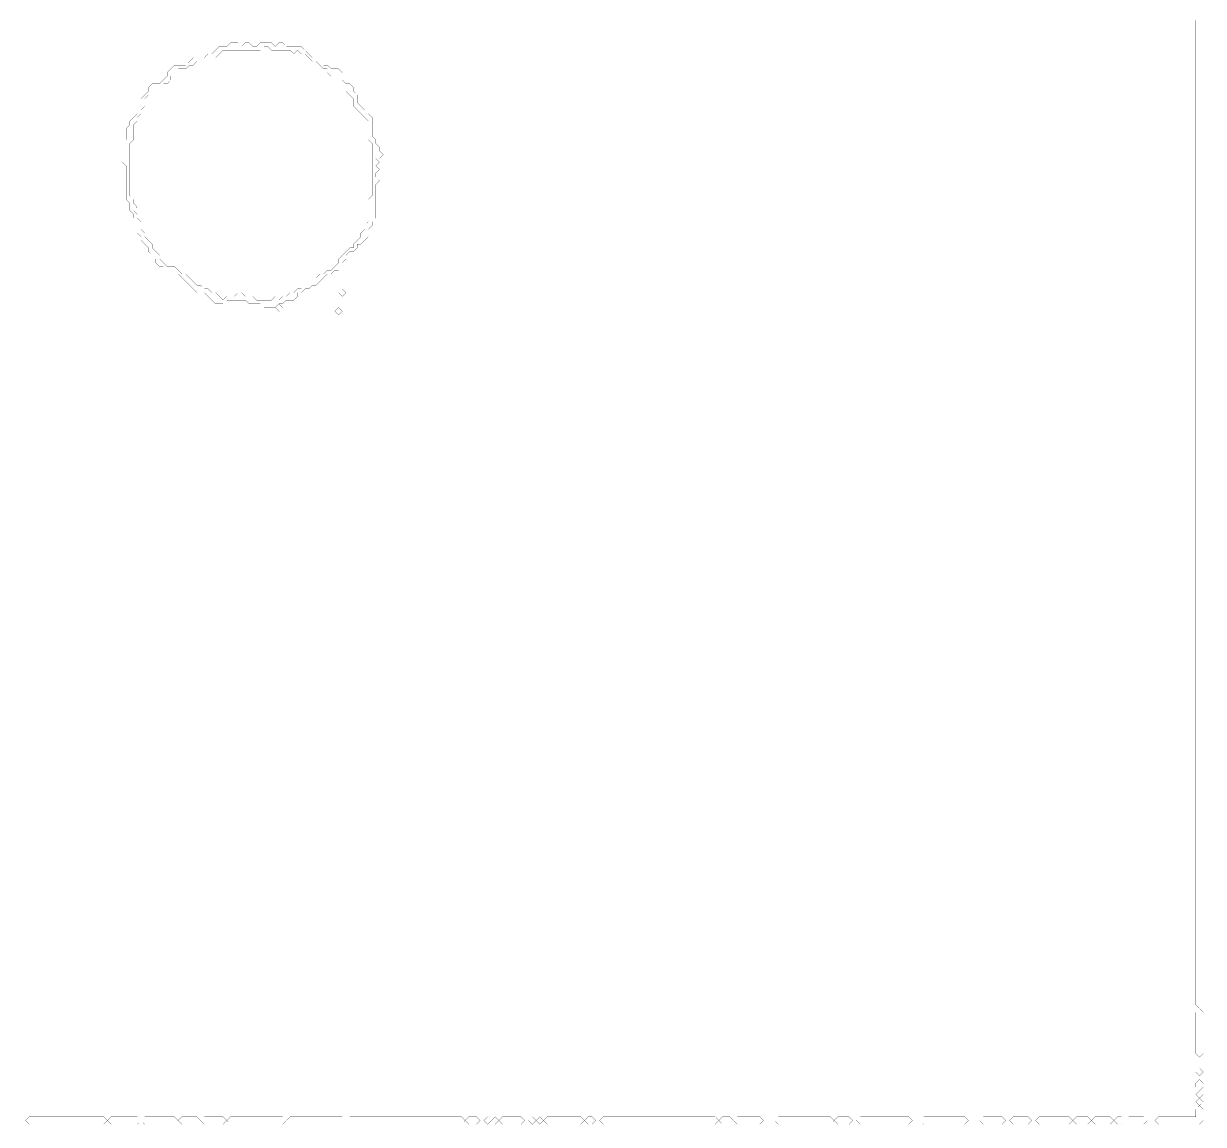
# Model space of a CAD drawing. Header units: metres. Extents: x 0 to 5022, y -5022 to 0.
# Drawn here: x 1911 to 5022, y -5022 to -2121 of the extents above; entities that cross this region are included whole.
import ezdxf

# ---------------------------------------------------------------- set-up
doc = ezdxf.new("R2010")
doc.units = ezdxf.units.M
doc.layers.add('conductor', color=1, linetype='Continuous')
doc.layers.add('substrate', color=5, linetype='Continuous')

msp = doc.modelspace()

# ---------------------------------------------------------------- linework, layer by layer
at = {"layer": 'conductor', "const_width": 0.5}
msp.add_lwpolyline([(2545, -2181.4), (2535.2, -2191.2), (2525.3, -2191.2), (2515.5, -2191.2), (2505.7, -2191.2), (2495.8, -2191.2), (2486, -2191.2), (2476.2, -2191.2), (2466.4, -2191.2), (2456.5, -2191.2), (2446.7, -2191.2), (2436.9, -2191.2), (2427.1, -2201.1), (2417.2, -2210.9), (2407.4, -2210.9), (2397.6, -2220.7), (2387.8, -2220.7), (2377.9, -2220.7), (2368.1, -2220.7), (2358.3, -2230.5), (2348.5, -2230.5), (2338.6, -2240.4), (2328.8, -2240.4), (2319, -2240.4), (2309.2, -2250.2), (2299.3, -2260), (2299.3, -2269.8), (2289.5, -2279.7), (2279.7, -2279.7), (2269.8, -2289.5), (2260, -2299.3), (2250.2, -2309.2), (2240.4, -2309.2), (2230.5, -2319), (2230.5, -2328.8), (2230.5, -2338.6), (2220.7, -2348.5), (2220.7, -2358.3), (2210.9, -2368.1), (2210.9, -2377.9), (2201.1, -2387.8), (2201.1, -2397.6), (2201.1, -2407.4), (2201.1, -2417.2), (2201.1, -2427.1), (2191.2, -2436.9), (2191.2, -2446.7), (2191.2, -2456.5), (2191.2, -2466.4), (2191.2, -2476.2), (2191.2, -2486), (2191.2, -2495.8), (2191.2, -2505.7), (2191.2, -2515.5), (2191.2, -2525.3), (2191.2, -2535.2), (2191.2, -2545), (2191.2, -2554.8), (2191.2, -2564.6), (2191.2, -2574.5), (2201.1, -2584.3), (2201.1, -2594.1), (2210.9, -2603.9), (2201.1, -2613.8), (2210.9, -2623.6), (2210.9, -2633.4), (2220.7, -2643.2), (2220.7, -2653.1), (2220.7, -2662.9), (2230.5, -2672.7), (2230.5, -2682.5), (2240.4, -2692.4), (2250.2, -2702.2), (2250.2, -2712), (2260, -2721.8), (2269.8, -2731.7), (2269.8, -2741.5), (2279.7, -2751.3), (2289.5, -2761.2), (2299.3, -2761.2), (2309.2, -2761.2), (2319, -2771), (2328.8, -2780.8), (2338.6, -2780.8), (2348.5, -2790.6), (2358.3, -2800.5), (2368.1, -2810.3), (2377.9, -2810.3), (2387.8, -2820.1), (2397.6, -2820.1), (2407.4, -2829.9), (2417.2, -2829.9), (2427.1, -2839.8), (2436.9, -2849.6), (2446.7, -2839.8), (2456.5, -2839.8), (2466.4, -2839.8), (2476.2, -2829.9), (2486, -2829.9), (2495.8, -2839.8), (2505.7, -2839.8), (2515.5, -2839.8), (2525.3, -2849.6), (2535.2, -2849.6), (2545, -2849.6), (2554.8, -2849.6), (2564.6, -2849.6), (2574.5, -2839.8), (2584.3, -2849.6), (2594.1, -2839.8), (2603.9, -2839.8), (2613.8, -2829.9), (2623.6, -2829.9), (2633.4, -2820.1), (2643.2, -2820.1), (2653.1, -2810.3), (2662.9, -2800.5), (2672.7, -2790.6), (2682.5, -2790.6), (2692.4, -2780.8), (2702.2, -2780.8), (2712, -2771), (2721.8, -2771), (2731.7, -2761.2), (2741.5, -2751.3), (2741.5, -2741.5), (2751.3, -2731.7), (2761.2, -2721.8), (2771, -2712), (2780.8, -2712), (2780.8, -2702.2), (2790.6, -2692.4), (2800.5, -2682.5), (2800.5, -2672.7), (2810.3, -2662.9), (2810.3, -2653.1), (2820.1, -2643.2), (2820.1, -2633.4), (2820.1, -2623.6), (2820.1, -2613.8), (2820.1, -2603.9), (2820.1, -2594.1), (2820.1, -2584.3), (2829.9, -2574.5), (2829.9, -2564.6), (2829.9, -2554.8), (2829.9, -2545), (2829.9, -2535.2), (2829.9, -2525.3), (2829.9, -2515.5), (2829.9, -2505.7), (2829.9, -2495.8), (2829.9, -2486), (2829.9, -2476.2), (2829.9, -2466.4), (2829.9, -2456.5), (2829.9, -2446.7), (2829.9, -2436.9), (2820.1, -2427.1), (2820.1, -2417.2), (2820.1, -2407.4), (2820.1, -2397.6), (2820.1, -2387.8), (2820.1, -2377.9), (2810.3, -2368.1), (2800.5, -2358.3), (2790.6, -2348.5), (2780.8, -2338.6), (2780.8, -2328.8), (2780.8, -2319), (2771, -2309.2), (2761.2, -2299.3), (2761.2, -2289.5), (2751.3, -2279.7), (2741.5, -2269.8), (2731.7, -2260), (2721.8, -2260), (2712, -2250.2), (2712, -2240.4), (2702.2, -2240.4), (2692.4, -2230.5), (2682.5, -2220.7), (2672.7, -2220.7), (2662.9, -2210.9), (2653.1, -2201.1), (2643.2, -2201.1), (2633.4, -2191.2), (2623.6, -2201.1), (2613.8, -2191.2), (2603.9, -2191.2), (2594.1, -2191.2), (2584.3, -2191.2), (2574.5, -2191.2), (2564.6, -2191.2), (2554.8, -2181.4)], close=True, dxfattribs=at)
at = {"layer": 'substrate', "const_width": 0.5}
for points in [[(1906.3, -5021.2), (1916.1, -5021.2), (1925.9, -5021.2), (1935.8, -5021.2), (1945.6, -5021.2), (1955.4, -5021.2), (1965.2, -5021.2), (1975.1, -5021.2), (1984.9, -5021.2), (1994.7, -5021.2), (2004.5, -5021.2), (2014.4, -5021.2), (2024.2, -5021.2), (2034, -5021.2), (2043.8, -5021.2), (2053.7, -5021.2), (2063.5, -5021.2), (2073.3, -5021.2), (2083.1, -5021.2), (2093, -5021.2), (2102.8, -5021.2), (2112.6, -5021.2), (2122.5, -5021.2), (2132.3, -5021.2), (2142.1, -5021.2), (2151.9, -5021.2), (2161.8, -5021.2), (2171.6, -5021.2), (2181.4, -5021.2), (2191.2, -5021.2), (2201.1, -5021.2), (2210.9, -5021.2), (2220.7, -5021.2), (2230.5, -5021.2), (2240.4, -5021.2), (2250.2, -5021.2), (2260, -5021.2), (2269.8, -5021.2), (2279.7, -5021.2), (2289.5, -5021.2), (2299.3, -5021.2), (2309.2, -5021.2), (2319, -5021.2), (2328.8, -5021.2), (2338.6, -5021.2), (2348.5, -5021.2), (2358.3, -5021.2), (2368.1, -5021.2), (2377.9, -5021.2), (2387.8, -5021.2), (2397.6, -5021.2), (2407.4, -5021.2), (2417.2, -5021.2), (2427.1, -5021.2), (2436.9, -5021.2), (2446.7, -5021.2), (2456.5, -5021.2), (2466.4, -5021.2), (2476.2, -5021.2), (2486, -5021.2), (2495.8, -5021.2), (2505.7, -5021.2), (2515.5, -5021.2), (2525.3, -5021.2), (2535.2, -5021.2), (2545, -5021.2), (2554.8, -5021.2), (2564.6, -5021.2), (2574.5, -5021.2), (2584.3, -5021.2), (2594.1, -5021.2), (2603.9, -5021.2), (2613.8, -5021.2), (2623.6, -5021.2), (2633.4, -5021.2), (2643.2, -5021.2), (2653.1, -5021.2), (2662.9, -5021.2), (2672.7, -5021.2), (2682.5, -5021.2), (2692.4, -5021.2), (2702.2, -5021.2), (2712, -5021.2), (2721.8, -5021.2), (2731.7, -5021.2), (2741.5, -5021.2), (2751.3, -5021.2), (2761.2, -5021.2), (2771, -5021.2), (2780.8, -5021.2), (2790.6, -5021.2), (2800.5, -5021.2), (2810.3, -5021.2), (2820.1, -5021.2), (2829.9, -5021.2), (2839.8, -5021.2), (2849.6, -5021.2), (2859.4, -5021.2), (2869.2, -5021.2), (2879.1, -5021.2), (2888.9, -5021.2), (2898.7, -5021.2), (2908.5, -5021.2), (2918.4, -5021.2), (2928.2, -5021.2), (2938, -5021.2), (2947.9, -5021.2), (2957.7, -5021.2), (2967.5, -5021.2), (2977.3, -5021.2), (2987.2, -5021.2), (2997, -5021.2), (3006.8, -5021.2), (3016.6, -5021.2), (3026.5, -5021.2), (3036.3, -5021.2), (3046.1, -5021.2), (3055.9, -5021.2), (3065.8, -5021.2), (3075.6, -5021.2), (3085.4, -5021.2), (3095.2, -5021.2), (3105.1, -5021.2), (3114.9, -5021.2), (3124.7, -5021.2), (3134.5, -5021.2), (3144.4, -5021.2), (3154.2, -5021.2), (3164, -5021.2), (3173.9, -5021.2), (3183.7, -5021.2), (3193.5, -5021.2), (3203.3, -5021.2), (3213.2, -5021.2), (3223, -5021.2), (3232.8, -5021.2), (3242.6, -5021.2), (3252.5, -5021.2), (3262.3, -5021.2), (3272.1, -5021.2), (3281.9, -5021.2), (3291.8, -5021.2), (3301.6, -5021.2), (3311.4, -5021.2), (3321.2, -5021.2), (3331.1, -5021.2), (3340.9, -5021.2), (3350.7, -5021.2), (3360.6, -5021.2), (3370.4, -5021.2), (3380.2, -5021.2), (3390, -5021.2), (3399.9, -5021.2), (3409.7, -5021.2), (3419.5, -5021.2), (3429.3, -5021.2), (3439.2, -5021.2), (3449, -5021.2), (3458.8, -5021.2), (3468.6, -5021.2), (3478.5, -5021.2), (3488.3, -5021.2), (3498.1, -5021.2), (3507.9, -5021.2), (3517.8, -5021.2), (3527.6, -5021.2), (3537.4, -5021.2), (3547.2, -5021.2), (3557.1, -5021.2), (3566.9, -5021.2), (3576.7, -5021.2), (3586.6, -5021.2), (3596.4, -5021.2), (3606.2, -5021.2), (3616, -5021.2), (3625.9, -5021.2), (3635.7, -5021.2), (3645.5, -5021.2), (3655.3, -5021.2), (3665.2, -5021.2), (3675, -5021.2), (3684.8, -5021.2), (3694.6, -5021.2), (3704.5, -5021.2), (3714.3, -5021.2), (3724.1, -5021.2), (3733.9, -5021.2), (3743.8, -5021.2), (3753.6, -5021.2), (3763.4, -5021.2), (3773.2, -5021.2), (3783.1, -5021.2), (3792.9, -5021.2), (3802.7, -5021.2), (3812.6, -5021.2), (3822.4, -5021.2), (3832.2, -5021.2), (3842, -5021.2), (3851.9, -5021.2), (3861.7, -5021.2), (3871.5, -5021.2), (3881.3, -5021.2), (3891.2, -5021.2), (3901, -5021.2), (3910.8, -5021.2), (3920.6, -5021.2), (3930.5, -5021.2), (3940.3, -5021.2), (3950.1, -5021.2), (3959.9, -5021.2), (3969.8, -5021.2), (3979.6, -5021.2), (3989.4, -5021.2), (3999.3, -5021.2), (4009.1, -5021.2), (4018.9, -5021.2), (4028.7, -5021.2), (4038.6, -5021.2), (4048.4, -5021.2), (4058.2, -5021.2), (4068, -5021.2), (4077.9, -5021.2), (4087.7, -5021.2), (4097.5, -5021.2), (4107.3, -5021.2), (4117.2, -5021.2), (4127, -5021.2), (4136.8, -5021.2), (4146.6, -5021.2), (4156.5, -5021.2), (4166.3, -5021.2), (4176.1, -5021.2), (4185.9, -5021.2), (4195.8, -5021.2), (4205.6, -5021.2), (4215.4, -5021.2), (4225.3, -5021.2), (4235.1, -5021.2), (4244.9, -5021.2), (4254.7, -5021.2), (4264.6, -5021.2), (4274.4, -5021.2), (4284.2, -5021.2), (4294, -5021.2), (4303.9, -5021.2), (4313.7, -5021.2), (4323.5, -5021.2), (4333.3, -5021.2), (4343.2, -5021.2), (4353, -5021.2), (4362.8, -5021.2), (4372.6, -5021.2), (4382.5, -5021.2), (4392.3, -5021.2), (4402.1, -5021.2), (4412, -5021.2), (4421.8, -5021.2), (4431.6, -5021.2), (4441.4, -5021.2), (4451.3, -5021.2), (4461.1, -5021.2), (4470.9, -5021.2), (4480.7, -5021.2), (4490.6, -5021.2), (4500.4, -5021.2), (4510.2, -5021.2), (4520, -5021.2), (4529.9, -5021.2), (4539.7, -5021.2), (4549.5, -5021.2), (4559.3, -5021.2), (4569.2, -5021.2), (4579, -5021.2), (4588.8, -5021.2), (4598.6, -5021.2), (4608.5, -5021.2), (4618.3, -5021.2), (4628.1, -5021.2), (4638, -5021.2), (4647.8, -5021.2), (4657.6, -5021.2), (4667.4, -5021.2), (4677.3, -5021.2), (4687.1, -5021.2), (4696.9, -5021.2), (4706.7, -5021.2), (4716.6, -5021.2), (4726.4, -5021.2), (4736.2, -5021.2), (4746, -5021.2), (4755.9, -5021.2), (4765.7, -5021.2), (4775.5, -5021.2), (4785.3, -5021.2), (4795.2, -5021.2), (4805, -5021.2), (4814.8, -5021.2), (4824.7, -5021.2), (4834.5, -5021.2), (4844.3, -5021.2), (4854.1, -5021.2), (4864, -5021.2), (4873.8, -5021.2), (4883.6, -5021.2), (4893.4, -5021.2), (4903.3, -5021.2), (4913.1, -5021.2), (4922.9, -5021.2), (4932.7, -5021.2), (4942.6, -5021.2), (4952.4, -5021.2), (4962.2, -5021.2), (4972, -5021.2), (4981.9, -5021.2), (4991.7, -5021.2), (5001.5, -5021.2), (5011.3, -5021.2), (5021.2, -5021.2), (5021.2, -5011.3), (5021.2, -5001.5), (5021.2, -4991.7), (5021.2, -4981.9), (5021.2, -4972), (5021.2, -4962.2), (5021.2, -4952.4), (5021.2, -4942.6), (5021.2, -4932.7), (5021.2, -4922.9), (5021.2, -4913.1), (5021.2, -4903.3), (5021.2, -4893.4), (5021.2, -4883.6), (5021.2, -4873.8), (5021.2, -4864), (5021.2, -4854.1), (5021.2, -4844.3), (5021.2, -4834.5), (5021.2, -4824.7), (5021.2, -4814.8), (5021.2, -4805), (5021.2, -4795.2), (5021.2, -4785.3), (5021.2, -4775.5), (5021.2, -4765.7), (5021.2, -4755.9), (5021.2, -4746), (5021.2, -4736.2), (5021.2, -4726.4), (5021.2, -4716.6), (5021.2, -4706.7), (5021.2, -4696.9), (5021.2, -4687.1), (5021.2, -4677.3), (5021.2, -4667.4), (5021.2, -4657.6), (5021.2, -4647.8), (5021.2, -4638), (5021.2, -4628.1), (5021.2, -4618.3), (5021.2, -4608.5), (5021.2, -4598.6), (5021.2, -4588.8), (5021.2, -4579), (5021.2, -4569.2), (5021.2, -4559.3), (5021.2, -4549.5), (5021.2, -4539.7), (5021.2, -4529.9), (5021.2, -4520), (5021.2, -4510.2), (5021.2, -4500.4), (5021.2, -4490.6), (5021.2, -4480.7), (5021.2, -4470.9), (5021.2, -4461.1), (5021.2, -4451.3), (5021.2, -4441.4), (5021.2, -4431.6), (5021.2, -4421.8), (5021.2, -4412), (5021.2, -4402.1), (5021.2, -4392.3), (5021.2, -4382.5), (5021.2, -4372.6), (5021.2, -4362.8), (5021.2, -4353), (5021.2, -4343.2), (5021.2, -4333.3), (5021.2, -4323.5), (5021.2, -4313.7), (5021.2, -4303.9), (5021.2, -4294), (5021.2, -4284.2), (5021.2, -4274.4), (5021.2, -4264.6), (5021.2, -4254.7), (5021.2, -4244.9), (5021.2, -4235.1), (5021.2, -4225.3), (5021.2, -4215.4), (5021.2, -4205.6), (5021.2, -4195.8), (5021.2, -4185.9), (5021.2, -4176.1), (5021.2, -4166.3), (5021.2, -4156.5), (5021.2, -4146.6), (5021.2, -4136.8), (5021.2, -4127), (5021.2, -4117.2), (5021.2, -4107.3), (5021.2, -4097.5), (5021.2, -4087.7), (5021.2, -4077.9), (5021.2, -4068), (5021.2, -4058.2), (5021.2, -4048.4), (5021.2, -4038.6), (5021.2, -4028.7), (5021.2, -4018.9), (5021.2, -4009.1), (5021.2, -3999.3), (5021.2, -3989.4), (5021.2, -3979.6), (5021.2, -3969.8), (5021.2, -3959.9), (5021.2, -3950.1), (5021.2, -3940.3), (5021.2, -3930.5), (5021.2, -3920.6), (5021.2, -3910.8), (5021.2, -3901), (5021.2, -3891.2), (5021.2, -3881.3), (5021.2, -3871.5), (5021.2, -3861.7), (5021.2, -3851.9), (5021.2, -3842), (5021.2, -3832.2), (5021.2, -3822.4), (5021.2, -3812.6), (5021.2, -3802.7), (5021.2, -3792.9), (5021.2, -3783.1), (5021.2, -3773.2), (5021.2, -3763.4), (5021.2, -3753.6), (5021.2, -3743.8), (5021.2, -3733.9), (5021.2, -3724.1), (5021.2, -3714.3), (5021.2, -3704.5), (5021.2, -3694.6), (5021.2, -3684.8), (5021.2, -3675), (5021.2, -3665.2), (5021.2, -3655.3), (5021.2, -3645.5), (5021.2, -3635.7), (5021.2, -3625.9), (5021.2, -3616), (5021.2, -3606.2), (5021.2, -3596.4), (5021.2, -3586.6), (5021.2, -3576.7), (5021.2, -3566.9), (5021.2, -3557.1), (5021.2, -3547.2), (5021.2, -3537.4), (5021.2, -3527.6), (5021.2, -3517.8), (5021.2, -3507.9), (5021.2, -3498.1), (5021.2, -3488.3), (5021.2, -3478.5), (5021.2, -3468.6), (5021.2, -3458.8), (5021.2, -3449), (5021.2, -3439.2), (5021.2, -3429.3), (5021.2, -3419.5), (5021.2, -3409.7), (5021.2, -3399.9), (5021.2, -3390), (5021.2, -3380.2), (5021.2, -3370.4), (5021.2, -3360.6), (5021.2, -3350.7), (5021.2, -3340.9), (5021.2, -3331.1), (5021.2, -3321.2), (5021.2, -3311.4), (5021.2, -3301.6), (5021.2, -3291.8), (5021.2, -3281.9), (5021.2, -3272.1), (5021.2, -3262.3), (5021.2, -3252.5), (5021.2, -3242.6), (5021.2, -3232.8), (5021.2, -3223), (5021.2, -3213.2), (5021.2, -3203.3), (5021.2, -3193.5), (5021.2, -3183.7), (5021.2, -3173.9), (5021.2, -3164), (5021.2, -3154.2), (5021.2, -3144.4), (5021.2, -3134.5), (5021.2, -3124.7), (5021.2, -3114.9), (5021.2, -3105.1), (5021.2, -3095.2), (5021.2, -3085.4), (5021.2, -3075.6), (5021.2, -3065.8), (5021.2, -3055.9), (5021.2, -3046.1), (5021.2, -3036.3), (5021.2, -3026.5), (5021.2, -3016.6), (5021.2, -3006.8), (5021.2, -2997), (5021.2, -2987.2), (5021.2, -2977.3), (5021.2, -2967.5), (5021.2, -2957.7), (5021.2, -2947.9), (5021.2, -2938), (5021.2, -2928.2), (5021.2, -2918.4), (5021.2, -2908.5), (5021.2, -2898.7), (5021.2, -2888.9), (5021.2, -2879.1), (5021.2, -2869.2), (5021.2, -2859.4), (5021.2, -2849.6), (5021.2, -2839.8), (5021.2, -2829.9), (5021.2, -2820.1), (5021.2, -2810.3), (5021.2, -2800.5), (5021.2, -2790.6), (5021.2, -2780.8), (5021.2, -2771), (5021.2, -2761.2), (5021.2, -2751.3), (5021.2, -2741.5), (5021.2, -2731.7), (5021.2, -2721.8), (5021.2, -2712), (5021.2, -2702.2), (5021.2, -2692.4), (5021.2, -2682.5), (5021.2, -2672.7), (5021.2, -2662.9), (5021.2, -2653.1), (5021.2, -2643.2), (5021.2, -2633.4), (5021.2, -2623.6), (5021.2, -2613.8), (5021.2, -2603.9), (5021.2, -2594.1), (5021.2, -2584.3), (5021.2, -2574.5), (5021.2, -2564.6), (5021.2, -2554.8), (5021.2, -2545), (5021.2, -2535.2), (5021.2, -2525.3), (5021.2, -2515.5), (5021.2, -2505.7), (5021.2, -2495.8), (5021.2, -2486), (5021.2, -2476.2), (5021.2, -2466.4), (5021.2, -2456.5), (5021.2, -2446.7), (5021.2, -2436.9), (5021.2, -2427.1), (5021.2, -2417.2), (5021.2, -2407.4), (5021.2, -2397.6), (5021.2, -2387.8), (5021.2, -2377.9), (5021.2, -2368.1), (5021.2, -2358.3), (5021.2, -2348.5), (5021.2, -2338.6), (5021.2, -2328.8), (5021.2, -2319), (5021.2, -2309.2), (5021.2, -2299.3), (5021.2, -2289.5), (5021.2, -2279.7), (5021.2, -2269.8), (5021.2, -2260), (5021.2, -2250.2), (5021.2, -2240.4), (5021.2, -2230.5), (5021.2, -2220.7), (5021.2, -2210.9), (5021.2, -2201.1), (5021.2, -2191.2), (5021.2, -2181.4), (5021.2, -2171.6), (5021.2, -2161.8), (5021.2, -2151.9), (5021.2, -2142.1), (5021.2, -2132.3), (5021.2, -2122.5), (5021.2, -2112.6)], [(5021.2, -2112.6), (5021.2, -2122.5), (5021.2, -2132.3), (5021.2, -2142.1), (5021.2, -2151.9), (5021.2, -2161.8), (5021.2, -2171.6), (5021.2, -2181.4), (5021.2, -2191.2), (5021.2, -2201.1), (5021.2, -2210.9), (5021.2, -2220.7), (5021.2, -2230.5), (5021.2, -2240.4), (5021.2, -2250.2), (5021.2, -2260), (5021.2, -2269.8), (5021.2, -2279.7), (5021.2, -2289.5), (5021.2, -2299.3), (5021.2, -2309.2), (5021.2, -2319), (5021.2, -2328.8), (5021.2, -2338.6), (5021.2, -2348.5), (5021.2, -2358.3), (5021.2, -2368.1), (5021.2, -2377.9), (5021.2, -2387.8), (5021.2, -2397.6), (5021.2, -2407.4), (5021.2, -2417.2), (5021.2, -2427.1), (5021.2, -2436.9), (5021.2, -2446.7), (5021.2, -2456.5), (5021.2, -2466.4), (5021.2, -2476.2), (5021.2, -2486), (5021.2, -2495.8), (5021.2, -2505.7), (5021.2, -2515.5), (5021.2, -2525.3), (5021.2, -2535.2), (5021.2, -2545), (5021.2, -2554.8), (5021.2, -2564.6), (5021.2, -2574.5), (5021.2, -2584.3), (5021.2, -2594.1), (5021.2, -2603.9), (5021.2, -2613.8), (5021.2, -2623.6), (5021.2, -2633.4), (5021.2, -2643.2), (5021.2, -2653.1), (5021.2, -2662.9), (5021.2, -2672.7), (5021.2, -2682.5), (5021.2, -2692.4), (5021.2, -2702.2), (5021.2, -2712), (5021.2, -2721.8), (5021.2, -2731.7), (5021.2, -2741.5), (5021.2, -2751.3), (5021.2, -2761.2), (5021.2, -2771), (5021.2, -2780.8), (5021.2, -2790.6), (5021.2, -2800.5), (5021.2, -2810.3), (5021.2, -2820.1), (5021.2, -2829.9), (5021.2, -2839.8), (5021.2, -2849.6), (5021.2, -2859.4), (5021.2, -2869.2), (5021.2, -2879.1), (5021.2, -2888.9), (5021.2, -2898.7), (5021.2, -2908.5), (5021.2, -2918.4), (5021.2, -2928.2), (5021.2, -2938), (5021.2, -2947.9), (5021.2, -2957.7), (5021.2, -2967.5), (5021.2, -2977.3), (5021.2, -2987.2), (5021.2, -2997), (5021.2, -3006.8), (5021.2, -3016.6), (5021.2, -3026.5), (5021.2, -3036.3), (5021.2, -3046.1), (5021.2, -3055.9), (5021.2, -3065.8), (5021.2, -3075.6), (5021.2, -3085.4), (5021.2, -3095.2), (5021.2, -3105.1), (5021.2, -3114.9), (5021.2, -3124.7), (5021.2, -3134.5), (5021.2, -3144.4), (5021.2, -3154.2), (5021.2, -3164), (5021.2, -3173.9), (5021.2, -3183.7), (5021.2, -3193.5), (5021.2, -3203.3), (5021.2, -3213.2), (5021.2, -3223), (5021.2, -3232.8), (5021.2, -3242.6), (5021.2, -3252.5), (5021.2, -3262.3), (5021.2, -3272.1), (5021.2, -3281.9), (5021.2, -3291.8), (5021.2, -3301.6), (5021.2, -3311.4), (5021.2, -3321.2), (5021.2, -3331.1), (5021.2, -3340.9), (5021.2, -3350.7), (5021.2, -3360.6), (5021.2, -3370.4), (5021.2, -3380.2), (5021.2, -3390), (5021.2, -3399.9), (5021.2, -3409.7), (5021.2, -3419.5), (5021.2, -3429.3), (5021.2, -3439.2), (5021.2, -3449), (5021.2, -3458.8), (5021.2, -3468.6), (5021.2, -3478.5), (5021.2, -3488.3), (5021.2, -3498.1), (5021.2, -3507.9), (5021.2, -3517.8), (5021.2, -3527.6), (5021.2, -3537.4), (5021.2, -3547.2), (5021.2, -3557.1), (5021.2, -3566.9), (5021.2, -3576.7), (5021.2, -3586.6), (5021.2, -3596.4), (5021.2, -3606.2), (5021.2, -3616), (5021.2, -3625.9), (5021.2, -3635.7), (5021.2, -3645.5), (5021.2, -3655.3), (5021.2, -3665.2), (5021.2, -3675), (5021.2, -3684.8), (5021.2, -3694.6), (5021.2, -3704.5), (5021.2, -3714.3), (5021.2, -3724.1), (5021.2, -3733.9), (5021.2, -3743.8), (5021.2, -3753.6), (5021.2, -3763.4), (5021.2, -3773.2), (5021.2, -3783.1), (5021.2, -3792.9), (5021.2, -3802.7), (5021.2, -3812.6), (5021.2, -3822.4), (5021.2, -3832.2), (5021.2, -3842), (5021.2, -3851.9), (5021.2, -3861.7), (5021.2, -3871.5), (5021.2, -3881.3), (5021.2, -3891.2), (5021.2, -3901), (5021.2, -3910.8), (5021.2, -3920.6), (5021.2, -3930.5), (5021.2, -3940.3), (5021.2, -3950.1), (5021.2, -3959.9), (5021.2, -3969.8), (5021.2, -3979.6), (5021.2, -3989.4), (5021.2, -3999.3), (5021.2, -4009.1), (5021.2, -4018.9), (5021.2, -4028.7), (5021.2, -4038.6), (5021.2, -4048.4), (5021.2, -4058.2), (5021.2, -4068), (5021.2, -4077.9), (5021.2, -4087.7), (5021.2, -4097.5), (5021.2, -4107.3), (5021.2, -4117.2), (5021.2, -4127), (5021.2, -4136.8), (5021.2, -4146.6), (5021.2, -4156.5), (5021.2, -4166.3), (5021.2, -4176.1), (5021.2, -4185.9), (5021.2, -4195.8), (5021.2, -4205.6), (5021.2, -4215.4), (5021.2, -4225.3), (5021.2, -4235.1), (5021.2, -4244.9), (5021.2, -4254.7), (5021.2, -4264.6), (5021.2, -4274.4), (5021.2, -4284.2), (5021.2, -4294), (5021.2, -4303.9), (5021.2, -4313.7), (5021.2, -4323.5), (5021.2, -4333.3), (5021.2, -4343.2), (5021.2, -4353), (5021.2, -4362.8), (5021.2, -4372.6), (5021.2, -4382.5), (5021.2, -4392.3), (5021.2, -4402.1), (5021.2, -4412), (5021.2, -4421.8), (5021.2, -4431.6), (5021.2, -4441.4), (5021.2, -4451.3), (5021.2, -4461.1), (5021.2, -4470.9), (5021.2, -4480.7), (5021.2, -4490.6), (5021.2, -4500.4), (5021.2, -4510.2), (5021.2, -4520), (5021.2, -4529.9), (5021.2, -4539.7), (5021.2, -4549.5), (5021.2, -4559.3), (5021.2, -4569.2), (5021.2, -4579), (5021.2, -4588.8), (5021.2, -4598.6), (5021.2, -4608.5), (5021.2, -4618.3), (5021.2, -4628.1), (5021.2, -4638), (5021.2, -4647.8), (5021.2, -4657.6), (5021.2, -4667.4), (5021.2, -4677.3), (5021.2, -4687.1), (5021.2, -4696.9), (5021.2, -4706.7), (5011.3, -4716.6), (5001.5, -4706.7), (5001.5, -4696.9), (5001.5, -4687.1), (5001.5, -4677.3), (5001.5, -4667.4), (5001.5, -4657.6), (5001.5, -4647.8), (5001.5, -4638), (5001.5, -4628.1), (5001.5, -4618.3), (5001.5, -4608.5), (5001.5, -4598.6), (5001.5, -4588.8), (5001.5, -4579), (5001.5, -4569.2), (5001.5, -4559.3), (5001.5, -4549.5), (5001.5, -4539.7), (5001.5, -4529.9), (5001.5, -4520), (5001.5, -4510.2), (5001.5, -4500.4), (5001.5, -4490.6), (5001.5, -4480.7), (5001.5, -4470.9), (5001.5, -4461.1), (5001.5, -4451.3), (5001.5, -4441.4), (5001.5, -4431.6), (5001.5, -4421.8), (5001.5, -4412), (5001.5, -4402.1), (5001.5, -4392.3), (5001.5, -4382.5), (5001.5, -4372.6), (5001.5, -4362.8), (5001.5, -4353), (5001.5, -4343.2), (5001.5, -4333.3), (5001.5, -4323.5), (5001.5, -4313.7), (5001.5, -4303.9), (5001.5, -4294), (5001.5, -4284.2), (5001.5, -4274.4), (5001.5, -4264.6), (5001.5, -4254.7), (5001.5, -4244.9), (5001.5, -4235.1), (5001.5, -4225.3), (5001.5, -4215.4), (5001.5, -4205.6), (5001.5, -4195.8), (5001.5, -4185.9), (5001.5, -4176.1), (5001.5, -4166.3), (5001.5, -4156.5), (5001.5, -4146.6), (5001.5, -4136.8), (5001.5, -4127), (5001.5, -4117.2), (5001.5, -4107.3), (5001.5, -4097.5), (5001.5, -4087.7), (5001.5, -4077.9), (5001.5, -4068), (5001.5, -4058.2), (5001.5, -4048.4), (5001.5, -4038.6), (5001.5, -4028.7), (5001.5, -4018.9), (5001.5, -4009.1), (5001.5, -3999.3), (5001.5, -3989.4), (5001.5, -3979.6), (5001.5, -3969.8), (5001.5, -3959.9), (5001.5, -3950.1), (5001.5, -3940.3), (5001.5, -3930.5), (5001.5, -3920.6), (5001.5, -3910.8), (5001.5, -3901), (5001.5, -3891.2), (5001.5, -3881.3), (5001.5, -3871.5), (5001.5, -3861.7), (5001.5, -3851.9), (5001.5, -3842), (5001.5, -3832.2), (5001.5, -3822.4), (5001.5, -3812.6), (5001.5, -3802.7), (5001.5, -3792.9), (5001.5, -3783.1), (5001.5, -3773.2), (5001.5, -3763.4), (5001.5, -3753.6), (5001.5, -3743.8), (5001.5, -3733.9), (5001.5, -3724.1), (5001.5, -3714.3), (5001.5, -3704.5), (5001.5, -3694.6), (5001.5, -3684.8), (5001.5, -3675), (5001.5, -3665.2), (5001.5, -3655.3), (5001.5, -3645.5), (5001.5, -3635.7), (5001.5, -3625.9), (5001.5, -3616), (5001.5, -3606.2), (5001.5, -3596.4), (5001.5, -3586.6), (5001.5, -3576.7), (5001.5, -3566.9), (5001.5, -3557.1), (5001.5, -3547.2), (5001.5, -3537.4), (5001.5, -3527.6), (5001.5, -3517.8), (5001.5, -3507.9), (5001.5, -3498.1), (5001.5, -3488.3), (5001.5, -3478.5), (5001.5, -3468.6), (5001.5, -3458.8), (5001.5, -3449), (5001.5, -3439.2), (5001.5, -3429.3), (5001.5, -3419.5), (5001.5, -3409.7), (5001.5, -3399.9), (5001.5, -3390), (5001.5, -3380.2), (5001.5, -3370.4), (5001.5, -3360.6), (5001.5, -3350.7), (5001.5, -3340.9), (5001.5, -3331.1), (5001.5, -3321.2), (5001.5, -3311.4), (5001.5, -3301.6), (5001.5, -3291.8), (5001.5, -3281.9), (5001.5, -3272.1), (5001.5, -3262.3), (5001.5, -3252.5), (5001.5, -3242.6), (5001.5, -3232.8), (5001.5, -3223), (5001.5, -3213.2), (5001.5, -3203.3), (5001.5, -3193.5), (5001.5, -3183.7), (5001.5, -3173.9), (5001.5, -3164), (5001.5, -3154.2), (5001.5, -3144.4), (5001.5, -3134.5), (5001.5, -3124.7), (5001.5, -3114.9), (5001.5, -3105.1), (5001.5, -3095.2), (5001.5, -3085.4), (5001.5, -3075.6), (5001.5, -3065.8), (5001.5, -3055.9), (5001.5, -3046.1), (5001.5, -3036.3), (5001.5, -3026.5), (5001.5, -3016.6), (5001.5, -3006.8), (5001.5, -2997), (5001.5, -2987.2), (5001.5, -2977.3), (5001.5, -2967.5), (5001.5, -2957.7), (5001.5, -2947.9), (5001.5, -2938), (5001.5, -2928.2), (5001.5, -2918.4), (5001.5, -2908.5), (5001.5, -2898.7), (5001.5, -2888.9), (5001.5, -2879.1), (5001.5, -2869.2), (5001.5, -2859.4), (5001.5, -2849.6), (5001.5, -2839.8), (5001.5, -2829.9), (5001.5, -2820.1), (5001.5, -2810.3), (5001.5, -2800.5), (5001.5, -2790.6), (5001.5, -2780.8), (5001.5, -2771), (5001.5, -2761.2), (5001.5, -2751.3), (5001.5, -2741.5), (5001.5, -2731.7), (5001.5, -2721.8), (5001.5, -2712), (5001.5, -2702.2), (5001.5, -2692.4), (5001.5, -2682.5), (5001.5, -2672.7), (5001.5, -2662.9), (5001.5, -2653.1), (5001.5, -2643.2), (5001.5, -2633.4), (5001.5, -2623.6), (5001.5, -2613.8), (5001.5, -2603.9), (5001.5, -2594.1), (5001.5, -2584.3), (5001.5, -2574.5), (5001.5, -2564.6), (5001.5, -2554.8), (5001.5, -2545), (5001.5, -2535.2), (5001.5, -2525.3), (5001.5, -2515.5), (5001.5, -2505.7), (5001.5, -2495.8), (5001.5, -2486), (5001.5, -2476.2), (5001.5, -2466.4), (5001.5, -2456.5), (5001.5, -2446.7), (5001.5, -2436.9), (5001.5, -2427.1), (5001.5, -2417.2), (5001.5, -2407.4), (5001.5, -2397.6), (5001.5, -2387.8), (5001.5, -2377.9), (5001.5, -2368.1), (5001.5, -2358.3), (5001.5, -2348.5), (5001.5, -2338.6), (5001.5, -2328.8), (5001.5, -2319), (5001.5, -2309.2), (5001.5, -2299.3), (5001.5, -2289.5), (5001.5, -2279.7), (5001.5, -2269.8), (5001.5, -2260), (5001.5, -2250.2), (5001.5, -2240.4), (5001.5, -2230.5), (5001.5, -2220.7), (5001.5, -2210.9), (5001.5, -2201.1), (5001.5, -2191.2), (5001.5, -2181.4), (5001.5, -2171.6), (5001.5, -2161.8), (5001.5, -2151.9), (5001.5, -2142.1), (5001.5, -2132.3), (5001.5, -2122.5), (5001.5, -2112.6)]]:
    msp.add_lwpolyline(points, dxfattribs=at)
for points in [[(2446.7, -2181.4), (2456.5, -2171.6), (2466.4, -2171.6), (2476.2, -2171.6), (2486, -2181.4), (2495.8, -2171.6), (2505.7, -2171.6), (2515.5, -2181.4), (2525.3, -2181.4), (2535.2, -2171.6), (2545, -2171.6), (2554.8, -2171.6), (2564.6, -2171.6), (2574.5, -2181.4), (2584.3, -2171.6), (2594.1, -2171.6), (2603.9, -2181.4), (2613.8, -2181.4), (2623.6, -2181.4), (2633.4, -2181.4), (2643.2, -2181.4), (2653.1, -2191.2), (2662.9, -2201.1), (2672.7, -2210.9), (2682.5, -2210.9), (2692.4, -2220.7), (2702.2, -2230.5), (2712, -2230.5), (2721.8, -2240.4), (2731.7, -2240.4), (2741.5, -2240.4), (2751.3, -2250.2), (2751.3, -2260), (2751.3, -2269.8), (2761.2, -2279.7), (2771, -2279.7), (2780.8, -2289.5), (2780.8, -2299.3), (2790.6, -2309.2), (2790.6, -2319), (2790.6, -2328.8), (2800.5, -2338.6), (2810.3, -2348.5), (2810.3, -2358.3), (2820.1, -2358.3), (2829.9, -2368.1), (2829.9, -2377.9), (2829.9, -2387.8), (2829.9, -2397.6), (2829.9, -2407.4), (2829.9, -2417.2), (2839.8, -2427.1), (2839.8, -2436.9), (2849.6, -2446.7), (2849.6, -2456.5), (2859.4, -2466.4), (2849.6, -2476.2), (2839.8, -2476.2), (2849.6, -2486), (2839.8, -2495.8), (2849.6, -2505.7), (2839.8, -2515.5), (2839.8, -2525.3), (2849.6, -2535.2), (2839.8, -2545), (2839.8, -2554.8), (2839.8, -2564.6), (2839.8, -2574.5), (2839.8, -2584.3), (2839.8, -2594.1), (2839.8, -2603.9), (2839.8, -2613.8), (2839.8, -2623.6), (2839.8, -2633.4), (2829.9, -2643.2), (2829.9, -2653.1), (2820.1, -2662.9), (2820.1, -2672.7), (2820.1, -2682.5), (2810.3, -2692.4), (2800.5, -2702.2), (2790.6, -2702.2), (2790.6, -2712), (2780.8, -2721.8), (2771, -2721.8), (2761.2, -2731.7), (2761.2, -2741.5), (2751.3, -2751.3), (2751.3, -2761.2), (2741.5, -2771), (2731.7, -2771), (2721.8, -2780.8), (2712, -2780.8), (2702.2, -2790.6), (2692.4, -2800.5), (2682.5, -2810.3), (2672.7, -2810.3), (2662.9, -2820.1), (2653.1, -2820.1), (2643.2, -2829.9), (2633.4, -2829.9), (2633.4, -2839.8), (2623.6, -2849.6), (2613.8, -2849.6), (2603.9, -2849.6), (2594.1, -2859.4), (2584.3, -2859.4), (2574.5, -2869.2), (2564.6, -2869.2), (2554.8, -2869.2), (2545, -2869.2), (2535.2, -2859.4), (2525.3, -2859.4), (2515.5, -2859.4), (2505.7, -2859.4), (2495.8, -2849.6), (2486, -2849.6), (2476.2, -2849.6), (2466.4, -2849.6), (2456.5, -2849.6), (2446.7, -2849.6), (2436.9, -2859.4), (2427.1, -2859.4), (2417.2, -2859.4), (2407.4, -2849.6), (2397.6, -2839.8), (2387.8, -2829.9), (2377.9, -2829.9), (2368.1, -2829.9), (2358.3, -2820.1), (2348.5, -2810.3), (2338.6, -2800.5), (2328.8, -2790.6), (2319, -2780.8), (2309.2, -2780.8), (2299.3, -2780.8), (2289.5, -2771), (2279.7, -2761.2), (2269.8, -2761.2), (2260, -2751.3), (2260, -2741.5), (2250.2, -2731.7), (2240.4, -2721.8), (2240.4, -2712), (2230.5, -2702.2), (2220.7, -2692.4), (2220.7, -2682.5), (2210.9, -2672.7), (2210.9, -2662.9), (2210.9, -2653.1), (2210.9, -2643.2), (2201.1, -2633.4), (2201.1, -2623.6), (2191.2, -2613.8), (2191.2, -2603.9), (2191.2, -2594.1), (2181.4, -2584.3), (2181.4, -2574.5), (2181.4, -2564.6), (2181.4, -2554.8), (2181.4, -2545), (2181.4, -2535.2), (2181.4, -2525.3), (2181.4, -2515.5), (2181.4, -2505.7), (2181.4, -2495.8), (2171.6, -2486), (2171.6, -2476.2), (2171.6, -2466.4), (2171.6, -2456.5), (2171.6, -2446.7), (2171.6, -2436.9), (2181.4, -2427.1), (2181.4, -2417.2), (2181.4, -2407.4), (2181.4, -2397.6), (2191.2, -2387.8), (2191.2, -2377.9), (2201.1, -2368.1), (2210.9, -2358.3), (2210.9, -2348.5), (2220.7, -2338.6), (2220.7, -2328.8), (2220.7, -2319), (2230.5, -2309.2), (2240.4, -2299.3), (2240.4, -2289.5), (2250.2, -2279.7), (2260, -2279.7), (2269.8, -2279.7), (2279.7, -2269.8), (2289.5, -2260), (2289.5, -2250.2), (2299.3, -2240.4), (2309.2, -2230.5), (2319, -2230.5), (2328.8, -2230.5), (2338.6, -2230.5), (2348.5, -2220.7), (2358.3, -2210.9), (2368.1, -2210.9), (2377.9, -2210.9), (2387.8, -2210.9), (2397.6, -2201.1), (2407.4, -2201.1), (2417.2, -2191.2), (2427.1, -2181.4), (2436.9, -2181.4)], [(2741.5, -2829.9), (2751.3, -2820.1), (2761.2, -2829.9), (2751.3, -2839.8)], [(2574.5, -2869.2), (2584.3, -2859.4), (2594.1, -2869.2), (2584.3, -2879.1)], [(2731.7, -2879.1), (2741.5, -2869.2), (2751.3, -2879.1), (2741.5, -2888.9)], [(5001.5, -4726.4), (5011.3, -4716.6), (5021.2, -4726.4), (5021.2, -4736.2), (5021.2, -4746), (5021.2, -4755.9), (5021.2, -4765.7), (5021.2, -4775.5), (5021.2, -4785.3), (5021.2, -4795.2), (5021.2, -4805), (5021.2, -4814.8), (5021.2, -4824.7), (5021.2, -4834.5), (5011.3, -4844.3), (5001.5, -4834.5), (5001.5, -4824.7), (5001.5, -4814.8), (5001.5, -4805), (5001.5, -4795.2), (5001.5, -4785.3), (5001.5, -4775.5), (5001.5, -4765.7), (5001.5, -4755.9), (5001.5, -4746), (5001.5, -4736.2)], [(5001.5, -4883.6), (5011.3, -4873.8), (5021.2, -4883.6), (5011.3, -4893.4)], [(5001.5, -4913.1), (5011.3, -4903.3), (5021.2, -4913.1), (5021.2, -4922.9), (5011.3, -4932.7), (5001.5, -4922.9)], [(5001.5, -4942.6), (5011.3, -4932.7), (5021.2, -4942.6), (5011.3, -4952.4)], [(5001.5, -4981.9), (5011.3, -4972), (5021.2, -4981.9), (5021.2, -4991.7), (5021.2, -5001.5), (5021.2, -5011.3), (5011.3, -5021.2), (5001.5, -5021.2), (4991.7, -5021.2), (4981.9, -5021.2), (4972, -5021.2), (4962.2, -5021.2), (4952.4, -5021.2), (4942.6, -5021.2), (4932.7, -5021.2), (4922.9, -5021.2), (4913.1, -5021.2), (4903.3, -5021.2), (4893.4, -5011.3), (4903.3, -5001.5), (4913.1, -5001.5), (4922.9, -5001.5), (4932.7, -5001.5), (4942.6, -5001.5), (4952.4, -5001.5), (4962.2, -5001.5), (4972, -5001.5), (4981.9, -5001.5), (4991.7, -5001.5), (5001.5, -5001.5), (5001.5, -4991.7)], [(5001.5, -4962.2), (5011.3, -4952.4), (5021.2, -4962.2), (5011.3, -4972)], [(1916.1, -5011.3), (1925.9, -5001.5), (1935.8, -5001.5), (1945.6, -5001.5), (1955.4, -5001.5), (1965.2, -5001.5), (1975.1, -5001.5), (1984.9, -5001.5), (1994.7, -5001.5), (2004.5, -5001.5), (2014.4, -5001.5), (2024.2, -5001.5), (2034, -5001.5), (2043.8, -5001.5), (2053.7, -5001.5), (2063.5, -5001.5), (2073.3, -5001.5), (2083.1, -5001.5), (2093, -5001.5), (2102.8, -5001.5), (2112.6, -5001.5), (2122.5, -5001.5), (2132.3, -5011.3), (2122.5, -5021.2), (2112.6, -5021.2), (2102.8, -5021.2), (2093, -5021.2), (2083.1, -5021.2), (2073.3, -5021.2), (2063.5, -5021.2), (2053.7, -5021.2), (2043.8, -5021.2), (2034, -5021.2), (2024.2, -5021.2), (2014.4, -5021.2), (2004.5, -5021.2), (1994.7, -5021.2), (1984.9, -5021.2), (1975.1, -5021.2), (1965.2, -5021.2), (1955.4, -5021.2), (1945.6, -5021.2), (1935.8, -5021.2), (1925.9, -5021.2)], [(2132.3, -5011.3), (2142.1, -5001.5), (2151.9, -5001.5), (2161.8, -5001.5), (2171.6, -5001.5), (2181.4, -5001.5), (2191.2, -5001.5), (2201.1, -5001.5), (2210.9, -5001.5), (2220.7, -5011.3), (2210.9, -5021.2), (2201.1, -5021.2), (2191.2, -5021.2), (2181.4, -5021.2), (2171.6, -5021.2), (2161.8, -5021.2), (2151.9, -5021.2), (2142.1, -5021.2)], [(2220.7, -5011.3), (2230.5, -5001.5), (2240.4, -5001.5), (2250.2, -5001.5), (2260, -5001.5), (2269.8, -5001.5), (2279.7, -5001.5), (2289.5, -5001.5), (2299.3, -5001.5), (2309.2, -5001.5), (2319, -5011.3), (2309.2, -5021.2), (2299.3, -5021.2), (2289.5, -5021.2), (2279.7, -5021.2), (2269.8, -5021.2), (2260, -5021.2), (2250.2, -5021.2), (2240.4, -5021.2), (2230.5, -5021.2)], [(2319, -5011.3), (2328.8, -5001.5), (2338.6, -5001.5), (2348.5, -5001.5), (2358.3, -5001.5), (2368.1, -5001.5), (2377.9, -5011.3), (2368.1, -5021.2), (2358.3, -5021.2), (2348.5, -5021.2), (2338.6, -5021.2), (2328.8, -5021.2)], [(2377.9, -5011.3), (2387.8, -5001.5), (2397.6, -5001.5), (2407.4, -5001.5), (2417.2, -5001.5), (2427.1, -5001.5), (2436.9, -5001.5), (2446.7, -5011.3), (2436.9, -5021.2), (2427.1, -5021.2), (2417.2, -5021.2), (2407.4, -5021.2), (2397.6, -5021.2), (2387.8, -5021.2)], [(2446.7, -5011.3), (2456.5, -5001.5), (2466.4, -5001.5), (2476.2, -5001.5), (2486, -5001.5), (2495.8, -5001.5), (2505.7, -5001.5), (2515.5, -5001.5), (2525.3, -5001.5), (2535.2, -5001.5), (2545, -5001.5), (2554.8, -5001.5), (2564.6, -5001.5), (2574.5, -5001.5), (2584.3, -5001.5), (2594.1, -5001.5), (2603.9, -5011.3), (2594.1, -5021.2), (2584.3, -5021.2), (2574.5, -5021.2), (2564.6, -5021.2), (2554.8, -5021.2), (2545, -5021.2), (2535.2, -5021.2), (2525.3, -5021.2), (2515.5, -5021.2), (2505.7, -5021.2), (2495.8, -5021.2), (2486, -5021.2), (2476.2, -5021.2), (2466.4, -5021.2), (2456.5, -5021.2)], [(2603.9, -5011.3), (2613.8, -5001.5), (2623.6, -5001.5), (2633.4, -5001.5), (2643.2, -5001.5), (2653.1, -5001.5), (2662.9, -5001.5), (2672.7, -5001.5), (2682.5, -5001.5), (2692.4, -5001.5), (2702.2, -5001.5), (2712, -5001.5), (2721.8, -5001.5), (2731.7, -5001.5), (2741.5, -5001.5), (2751.3, -5001.5), (2761.2, -5011.3), (2751.3, -5021.2), (2741.5, -5021.2), (2731.7, -5021.2), (2721.8, -5021.2), (2712, -5021.2), (2702.2, -5021.2), (2692.4, -5021.2), (2682.5, -5021.2), (2672.7, -5021.2), (2662.9, -5021.2), (2653.1, -5021.2), (2643.2, -5021.2), (2633.4, -5021.2), (2623.6, -5021.2), (2613.8, -5021.2)], [(2761.2, -5011.3), (2771, -5001.5), (2780.8, -5001.5), (2790.6, -5001.5), (2800.5, -5001.5), (2810.3, -5001.5), (2820.1, -5001.5), (2829.9, -5001.5), (2839.8, -5001.5), (2849.6, -5001.5), (2859.4, -5001.5), (2869.2, -5001.5), (2879.1, -5001.5), (2888.9, -5001.5), (2898.7, -5001.5), (2908.5, -5001.5), (2918.4, -5001.5), (2928.2, -5001.5), (2938, -5001.5), (2947.9, -5001.5), (2957.7, -5001.5), (2967.5, -5001.5), (2977.3, -5001.5), (2987.2, -5001.5), (2997, -5001.5), (3006.8, -5001.5), (3016.6, -5001.5), (3026.5, -5001.5), (3036.3, -5001.5), (3046.1, -5001.5), (3055.9, -5001.5), (3065.8, -5001.5), (3075.6, -5011.3), (3065.8, -5021.2), (3055.9, -5021.2), (3046.1, -5021.2), (3036.3, -5021.2), (3026.5, -5021.2), (3016.6, -5021.2), (3006.8, -5021.2), (2997, -5021.2), (2987.2, -5021.2), (2977.3, -5021.2), (2967.5, -5021.2), (2957.7, -5021.2), (2947.9, -5021.2), (2938, -5021.2), (2928.2, -5021.2), (2918.4, -5021.2), (2908.5, -5021.2), (2898.7, -5021.2), (2888.9, -5021.2), (2879.1, -5021.2), (2869.2, -5021.2), (2859.4, -5021.2), (2849.6, -5021.2), (2839.8, -5021.2), (2829.9, -5021.2), (2820.1, -5021.2), (2810.3, -5021.2), (2800.5, -5021.2), (2790.6, -5021.2), (2780.8, -5021.2), (2771, -5021.2)], [(3075.6, -5011.3), (3085.4, -5001.5), (3095.2, -5001.5), (3105.1, -5001.5), (3114.9, -5011.3), (3105.1, -5021.2), (3095.2, -5021.2), (3085.4, -5021.2)], [(3124.7, -5011.3), (3134.5, -5001.5), (3144.4, -5011.3), (3134.5, -5021.2)], [(3144.4, -5011.3), (3154.2, -5001.5), (3164, -5011.3), (3154.2, -5021.2)], [(3164, -5011.3), (3173.9, -5001.5), (3183.7, -5001.5), (3193.5, -5001.5), (3203.3, -5001.5), (3213.2, -5001.5), (3223, -5001.5), (3232.8, -5011.3), (3223, -5021.2), (3213.2, -5021.2), (3203.3, -5021.2), (3193.5, -5021.2), (3183.7, -5021.2), (3173.9, -5021.2)], [(3242.6, -5011.3), (3252.5, -5001.5), (3262.3, -5011.3), (3252.5, -5021.2)], [(3262.3, -5011.3), (3272.1, -5001.5), (3281.9, -5011.3), (3272.1, -5021.2)], [(3281.9, -5011.3), (3291.8, -5001.5), (3301.6, -5001.5), (3311.4, -5001.5), (3321.2, -5001.5), (3331.1, -5001.5), (3340.9, -5001.5), (3350.7, -5001.5), (3360.6, -5001.5), (3370.4, -5001.5), (3380.2, -5001.5), (3390, -5011.3), (3380.2, -5021.2), (3370.4, -5021.2), (3360.6, -5021.2), (3350.7, -5021.2), (3340.9, -5021.2), (3331.1, -5021.2), (3321.2, -5021.2), (3311.4, -5021.2), (3301.6, -5021.2), (3291.8, -5021.2)], [(3390, -5011.3), (3399.9, -5001.5), (3409.7, -5001.5), (3419.5, -5011.3), (3409.7, -5021.2), (3399.9, -5021.2)], [(3429.3, -5011.3), (3439.2, -5001.5), (3449, -5001.5), (3458.8, -5001.5), (3468.6, -5001.5), (3478.5, -5001.5), (3488.3, -5001.5), (3498.1, -5001.5), (3507.9, -5001.5), (3517.8, -5001.5), (3527.6, -5001.5), (3537.4, -5001.5), (3547.2, -5001.5), (3557.1, -5001.5), (3566.9, -5001.5), (3576.7, -5001.5), (3586.6, -5001.5), (3596.4, -5001.5), (3606.2, -5001.5), (3616, -5001.5), (3625.9, -5001.5), (3635.7, -5001.5), (3645.5, -5001.5), (3655.3, -5001.5), (3665.2, -5001.5), (3675, -5001.5), (3684.8, -5001.5), (3694.6, -5001.5), (3704.5, -5001.5), (3714.3, -5001.5), (3724.1, -5001.5), (3733.9, -5001.5), (3743.8, -5011.3), (3733.9, -5021.2), (3724.1, -5021.2), (3714.3, -5021.2), (3704.5, -5021.2), (3694.6, -5021.2), (3684.8, -5021.2), (3675, -5021.2), (3665.2, -5021.2), (3655.3, -5021.2), (3645.5, -5021.2), (3635.7, -5021.2), (3625.9, -5021.2), (3616, -5021.2), (3606.2, -5021.2), (3596.4, -5021.2), (3586.6, -5021.2), (3576.7, -5021.2), (3566.9, -5021.2), (3557.1, -5021.2), (3547.2, -5021.2), (3537.4, -5021.2), (3527.6, -5021.2), (3517.8, -5021.2), (3507.9, -5021.2), (3498.1, -5021.2), (3488.3, -5021.2), (3478.5, -5021.2), (3468.6, -5021.2), (3458.8, -5021.2), (3449, -5021.2), (3439.2, -5021.2)], [(3743.8, -5011.3), (3753.6, -5001.5), (3763.4, -5001.5), (3773.2, -5001.5), (3783.1, -5011.3), (3773.2, -5021.2), (3763.4, -5021.2), (3753.6, -5021.2)], [(3783.1, -5011.3), (3792.9, -5001.5), (3802.7, -5001.5), (3812.6, -5001.5), (3822.4, -5001.5), (3832.2, -5001.5), (3842, -5001.5), (3851.9, -5001.5), (3861.7, -5011.3), (3851.9, -5021.2), (3842, -5021.2), (3832.2, -5021.2), (3822.4, -5021.2), (3812.6, -5021.2), (3802.7, -5021.2), (3792.9, -5021.2)], [(3891.2, -5011.3), (3901, -5001.5), (3910.8, -5001.5), (3920.6, -5001.5), (3930.5, -5001.5), (3940.3, -5001.5), (3950.1, -5001.5), (3959.9, -5001.5), (3969.8, -5001.5), (3979.6, -5001.5), (3989.4, -5001.5), (3999.3, -5001.5), (4009.1, -5001.5), (4018.9, -5001.5), (4028.7, -5001.5), (4038.6, -5001.5), (4048.4, -5011.3), (4038.6, -5021.2), (4028.7, -5021.2), (4018.9, -5021.2), (4009.1, -5021.2), (3999.3, -5021.2), (3989.4, -5021.2), (3979.6, -5021.2), (3969.8, -5021.2), (3959.9, -5021.2), (3950.1, -5021.2), (3940.3, -5021.2), (3930.5, -5021.2), (3920.6, -5021.2), (3910.8, -5021.2), (3901, -5021.2)], [(4048.4, -5011.3), (4058.2, -5001.5), (4068, -5001.5), (4077.9, -5001.5), (4087.7, -5001.5), (4097.5, -5011.3), (4087.7, -5021.2), (4077.9, -5021.2), (4068, -5021.2), (4058.2, -5021.2)], [(4107.3, -5011.3), (4117.2, -5001.5), (4127, -5001.5), (4136.8, -5001.5), (4146.6, -5001.5), (4156.5, -5001.5), (4166.3, -5001.5), (4176.1, -5001.5), (4185.9, -5001.5), (4195.8, -5001.5), (4205.6, -5001.5), (4215.4, -5001.5), (4225.3, -5001.5), (4235.1, -5001.5), (4244.9, -5001.5), (4254.7, -5011.3), (4244.9, -5021.2), (4235.1, -5021.2), (4225.3, -5021.2), (4215.4, -5021.2), (4205.6, -5021.2), (4195.8, -5021.2), (4185.9, -5021.2), (4176.1, -5021.2), (4166.3, -5021.2), (4156.5, -5021.2), (4146.6, -5021.2), (4136.8, -5021.2), (4127, -5021.2), (4117.2, -5021.2)], [(4274.4, -5011.3), (4284.2, -5001.5), (4294, -5001.5), (4303.9, -5001.5), (4313.7, -5001.5), (4323.5, -5001.5), (4333.3, -5001.5), (4343.2, -5001.5), (4353, -5001.5), (4362.8, -5001.5), (4372.6, -5001.5), (4382.5, -5001.5), (4392.3, -5001.5), (4402.1, -5011.3), (4392.3, -5021.2), (4382.5, -5021.2), (4372.6, -5021.2), (4362.8, -5021.2), (4353, -5021.2), (4343.2, -5021.2), (4333.3, -5021.2), (4323.5, -5021.2), (4313.7, -5021.2), (4303.9, -5021.2), (4294, -5021.2), (4284.2, -5021.2)], [(4431.6, -5011.3), (4441.4, -5001.5), (4451.3, -5001.5), (4461.1, -5001.5), (4470.9, -5001.5), (4480.7, -5001.5), (4490.6, -5001.5), (4500.4, -5011.3), (4490.6, -5021.2), (4480.7, -5021.2), (4470.9, -5021.2), (4461.1, -5021.2), (4451.3, -5021.2), (4441.4, -5021.2)], [(4510.2, -5011.3), (4520, -5001.5), (4529.9, -5001.5), (4539.7, -5001.5), (4549.5, -5001.5), (4559.3, -5001.5), (4569.2, -5011.3), (4559.3, -5021.2), (4549.5, -5021.2), (4539.7, -5021.2), (4529.9, -5021.2), (4520, -5021.2)], [(4579, -5011.3), (4588.8, -5001.5), (4598.6, -5001.5), (4608.5, -5001.5), (4618.3, -5001.5), (4628.1, -5001.5), (4638, -5001.5), (4647.8, -5001.5), (4657.6, -5001.5), (4667.4, -5001.5), (4677.3, -5011.3), (4667.4, -5021.2), (4657.6, -5021.2), (4647.8, -5021.2), (4638, -5021.2), (4628.1, -5021.2), (4618.3, -5021.2), (4608.5, -5021.2), (4598.6, -5021.2), (4588.8, -5021.2)], [(4677.3, -5011.3), (4687.1, -5001.5), (4696.9, -5001.5), (4706.7, -5001.5), (4716.6, -5001.5), (4726.4, -5011.3), (4716.6, -5021.2), (4706.7, -5021.2), (4696.9, -5021.2), (4687.1, -5021.2)], [(4726.4, -5011.3), (4736.2, -5001.5), (4746, -5001.5), (4755.9, -5001.5), (4765.7, -5001.5), (4775.5, -5001.5), (4785.3, -5011.3), (4775.5, -5021.2), (4765.7, -5021.2), (4755.9, -5021.2), (4746, -5021.2), (4736.2, -5021.2)], [(4785.3, -5011.3), (4795.2, -5001.5), (4805, -5001.5), (4814.8, -5011.3), (4805, -5021.2), (4795.2, -5021.2)], [(4814.8, -5011.3), (4824.7, -5001.5), (4834.5, -5001.5), (4844.3, -5001.5), (4854.1, -5001.5), (4864, -5001.5), (4873.8, -5011.3), (4864, -5021.2), (4854.1, -5021.2), (4844.3, -5021.2), (4834.5, -5021.2), (4824.7, -5021.2)]]:
    msp.add_lwpolyline(points, close=True, dxfattribs=at)

doc.saveas('drawing.dxf')
